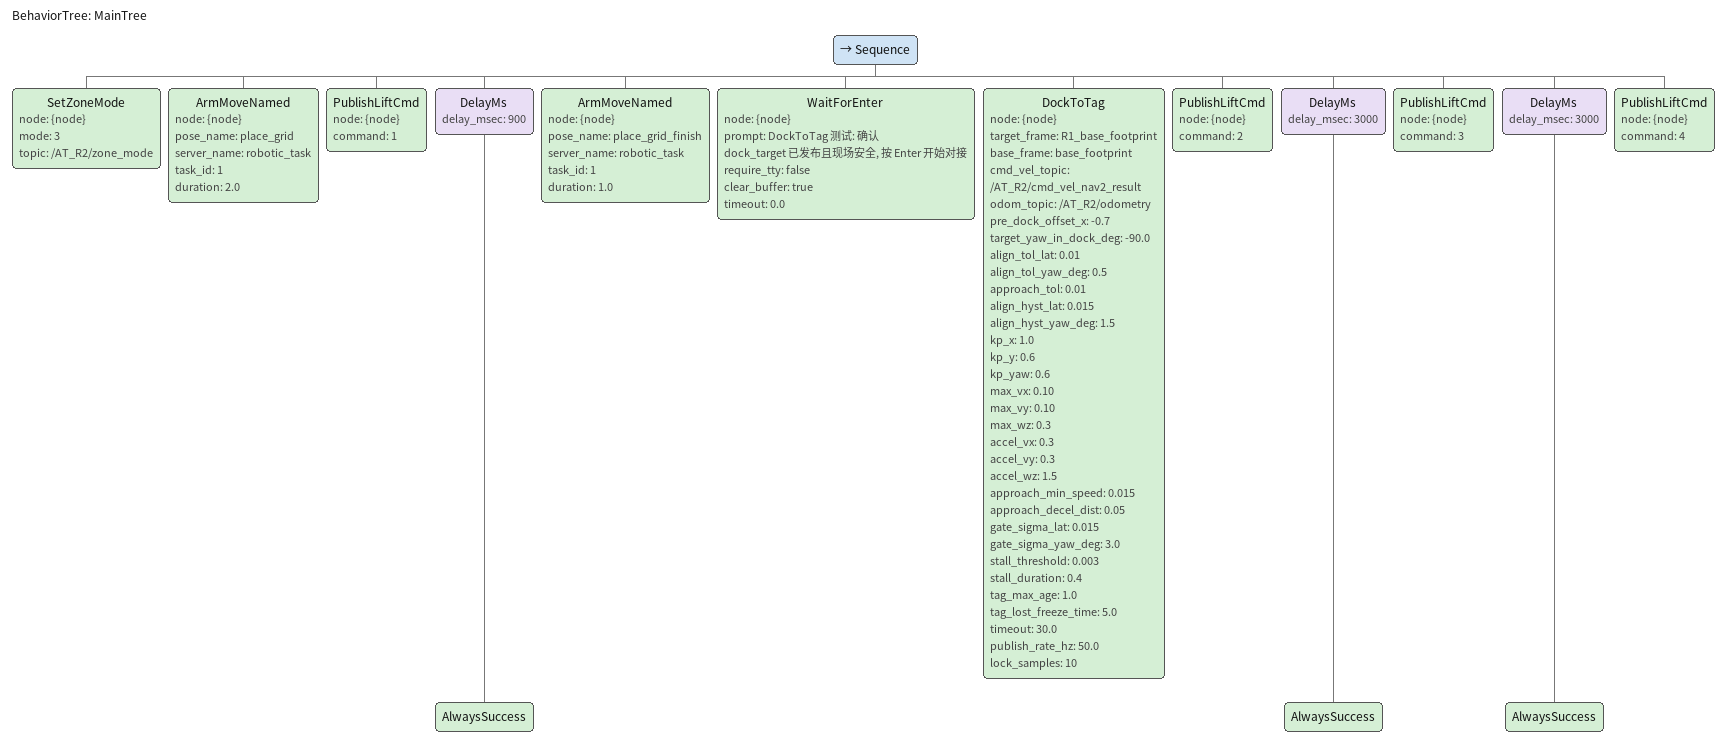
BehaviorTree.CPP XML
<?xml version="1.0"?>
<root BTCPP_format="4" main_tree_to_execute="MainTree">
  <BehaviorTree ID="MainTree">
    <Sequence>

      <!-- 与正式流程一致: 进入对接区域模式(按需保留/删除) -->
      <SetZoneMode node="{node}" mode="3" topic="/AT_R2/zone_mode"/>

      <ArmMoveNamed node="{node}"
              pose_name="place_grid"
              server_name="robotic_task"
              task_id="1"
              duration="2.0"/>

      <PublishLiftCmd node="{node}" command="1"/>
      <DelayMs delay_msec="900"><AlwaysSuccess/></DelayMs>
      <ArmMoveNamed node="{node}"
                  pose_name="place_grid_finish"
                  server_name="robotic_task"
                  task_id="1"
                  duration="1.0"/>
                 <!-- 抬升, 发完即成功 -->
      <!-- 安全门控: 现场确认后按 Enter 再开始动底盘 -->
      <WaitForEnter node="{node}"
                    prompt="DockToTag 测试: 确认 dock_target 已发布且现场安全, 按 Enter 开始对接"
                    require_tty="false"
                    clear_buffer="true"
                    timeout="0.0"/>

      <DockToTag node="{node}"
                 target_frame="R1_base_footprint"
                 base_frame="base_footprint"
                 cmd_vel_topic="/AT_R2/cmd_vel_nav2_result"
                 odom_topic="/AT_R2/odometry"

                 pre_dock_offset_x="-0.7"
                 target_yaw_in_dock_deg="-90.0"

                 align_tol_lat="0.01"
                 align_tol_yaw_deg="0.5"
                 approach_tol="0.01"
                 align_hyst_lat="0.015"
                 align_hyst_yaw_deg="1.5"

                 kp_x="1.0"
                 kp_y="0.6"
                 kp_yaw="0.6"

                 max_vx="0.10"
                 max_vy="0.10"
                 max_wz="0.3"
                 accel_vx="0.3"
                 accel_vy="0.3"
                 accel_wz="1.5"

                 approach_min_speed="0.015"
                 approach_decel_dist="0.05"
                 gate_sigma_lat="0.015"
                 gate_sigma_yaw_deg="3.0"

                 stall_threshold="0.003"
                 stall_duration="0.4"

                 tag_max_age="1.0"
                 tag_lost_freeze_time="5.0"
                 timeout="30.0"
                 publish_rate_hz="50.0"

                 lock_samples="10"/>
                 <!-- lock_samples>0: 起步采 10 帧 tag 取平均, 锁进 odom 系,
                      之后全程只用里程计推算对准, 不再读 TF(免疫标签丢失/抖动)。
                      设为 0 则维持原来的实时 TF 跟踪模式。 -->

                 <PublishLiftCmd node="{node}" command="2"/>
                 <DelayMs delay_msec="3000"><AlwaysSuccess/></DelayMs>
                 <PublishLiftCmd node="{node}" command="3"/>
                 <DelayMs delay_msec="3000"><AlwaysSuccess/></DelayMs>
                 <PublishLiftCmd node="{node}" command="4"/>

    </Sequence>
  </BehaviorTree>
</root>
